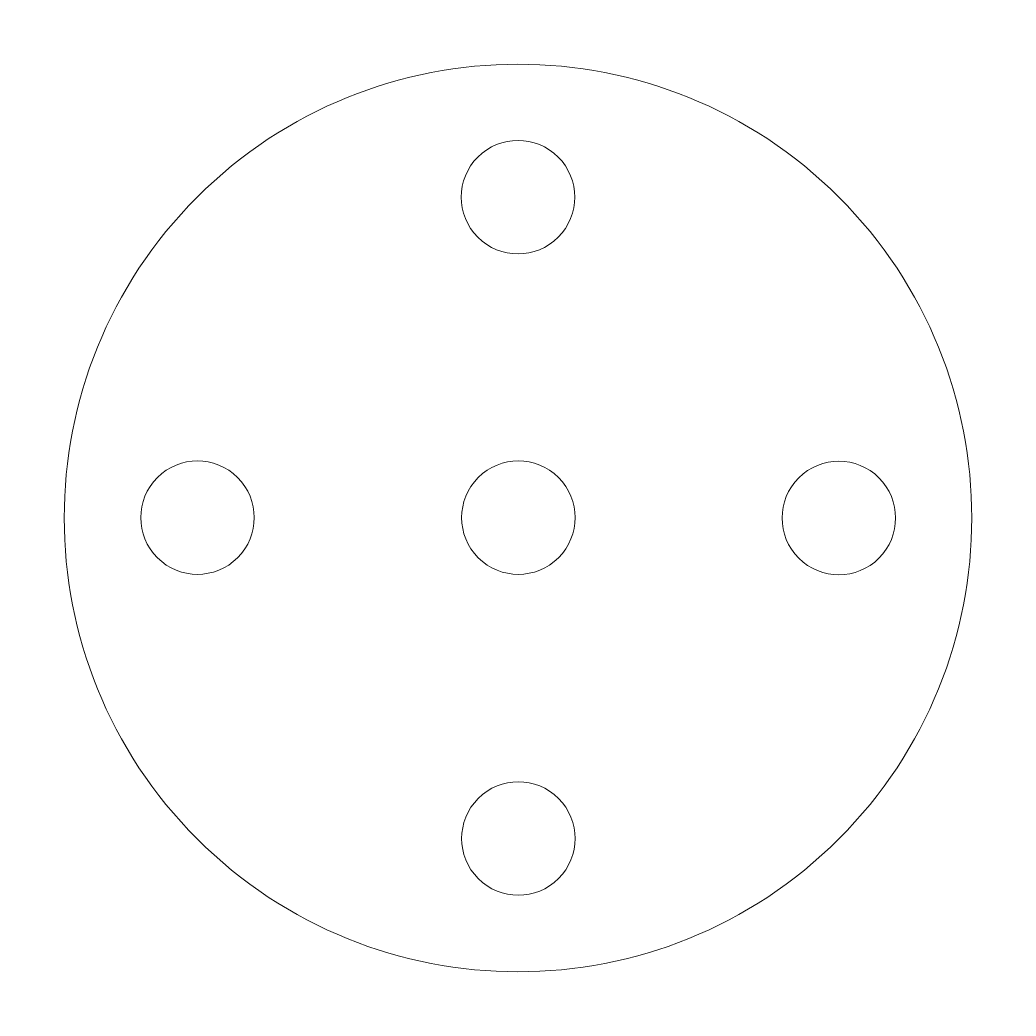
# Model space of a CAD drawing. Header units: inches. Extents: x 122.2 to 166.1, y 109.6 to 153.5.
import ezdxf

# ---------------------------------------------------------------- set-up
doc = ezdxf.new("R2010")
doc.units = ezdxf.units.IN
doc.header["$MEASUREMENT"] = 0
doc.layers.add('Layer 1', color=7, linetype='Continuous')

# ---------------------------------------------------------------- blocks, each defined once
blk = doc.blocks.new('block 2')
at = {"layer": 'Layer 1', "color": 179, "lineweight": 9, "true_color": 0x1d1d1b}
for points in [[(158.334, 117.429), (150.524, 109.618), (137.86, 109.618), (130.05, 117.429), (122.24, 125.239), (122.239, 137.903), (130.05, 145.713), (137.86, 153.523), (150.524, 153.523), (158.334, 145.713), (166.145, 137.903), (166.145, 125.239), (158.334, 117.429)], [(145.96, 143.945), (144.984, 142.969), (143.401, 142.969), (142.424, 143.945), (141.448, 144.922), (141.448, 146.504), (142.424, 147.481), (143.401, 148.457), (144.984, 148.457), (145.96, 147.481), (146.936, 146.504), (146.936, 144.922), (145.96, 143.945)], [(131.833, 129.819), (130.857, 128.843), (129.274, 128.843), (128.298, 129.819), (127.322, 130.795), (127.322, 132.378), (128.298, 133.355), (129.274, 134.331), (130.857, 134.331), (131.833, 133.355), (132.81, 132.378), (132.81, 130.795), (131.833, 129.819)], [(145.975, 129.819), (144.999, 128.843), (143.416, 128.843), (142.44, 129.819), (141.464, 130.795), (141.464, 132.378), (142.44, 133.355), (143.416, 134.331), (144.999, 134.331), (145.975, 133.355), (146.952, 132.378), (146.952, 130.795), (145.975, 129.819)], [(160.102, 129.803), (159.126, 128.827), (157.543, 128.827), (156.566, 129.803), (155.59, 130.78), (155.59, 132.363), (156.566, 133.339), (157.543, 134.316), (159.126, 134.315), (160.102, 133.339), (161.078, 132.362), (161.078, 130.78), (160.102, 129.803)], [(145.975, 115.677), (144.999, 114.701), (143.416, 114.701), (142.44, 115.677), (141.464, 116.653), (141.464, 118.236), (142.44, 119.212), (143.416, 120.189), (144.999, 120.189), (145.975, 119.212), (146.952, 118.236), (146.952, 116.653), (145.975, 115.677)]]:
    blk.add_open_spline(points, degree=3, knots=[0, 0, 0, 0, 1, 1, 1, 2, 2, 2, 3, 3, 3, 4, 4, 4, 4], dxfattribs=at)

msp = doc.modelspace()

# ---------------------------------------------------------------- block references
at = {"layer": 'Layer 1'}
msp.add_blockref('block 2', (0, 0), dxfattribs=at)

doc.saveas('drawing.dxf')
